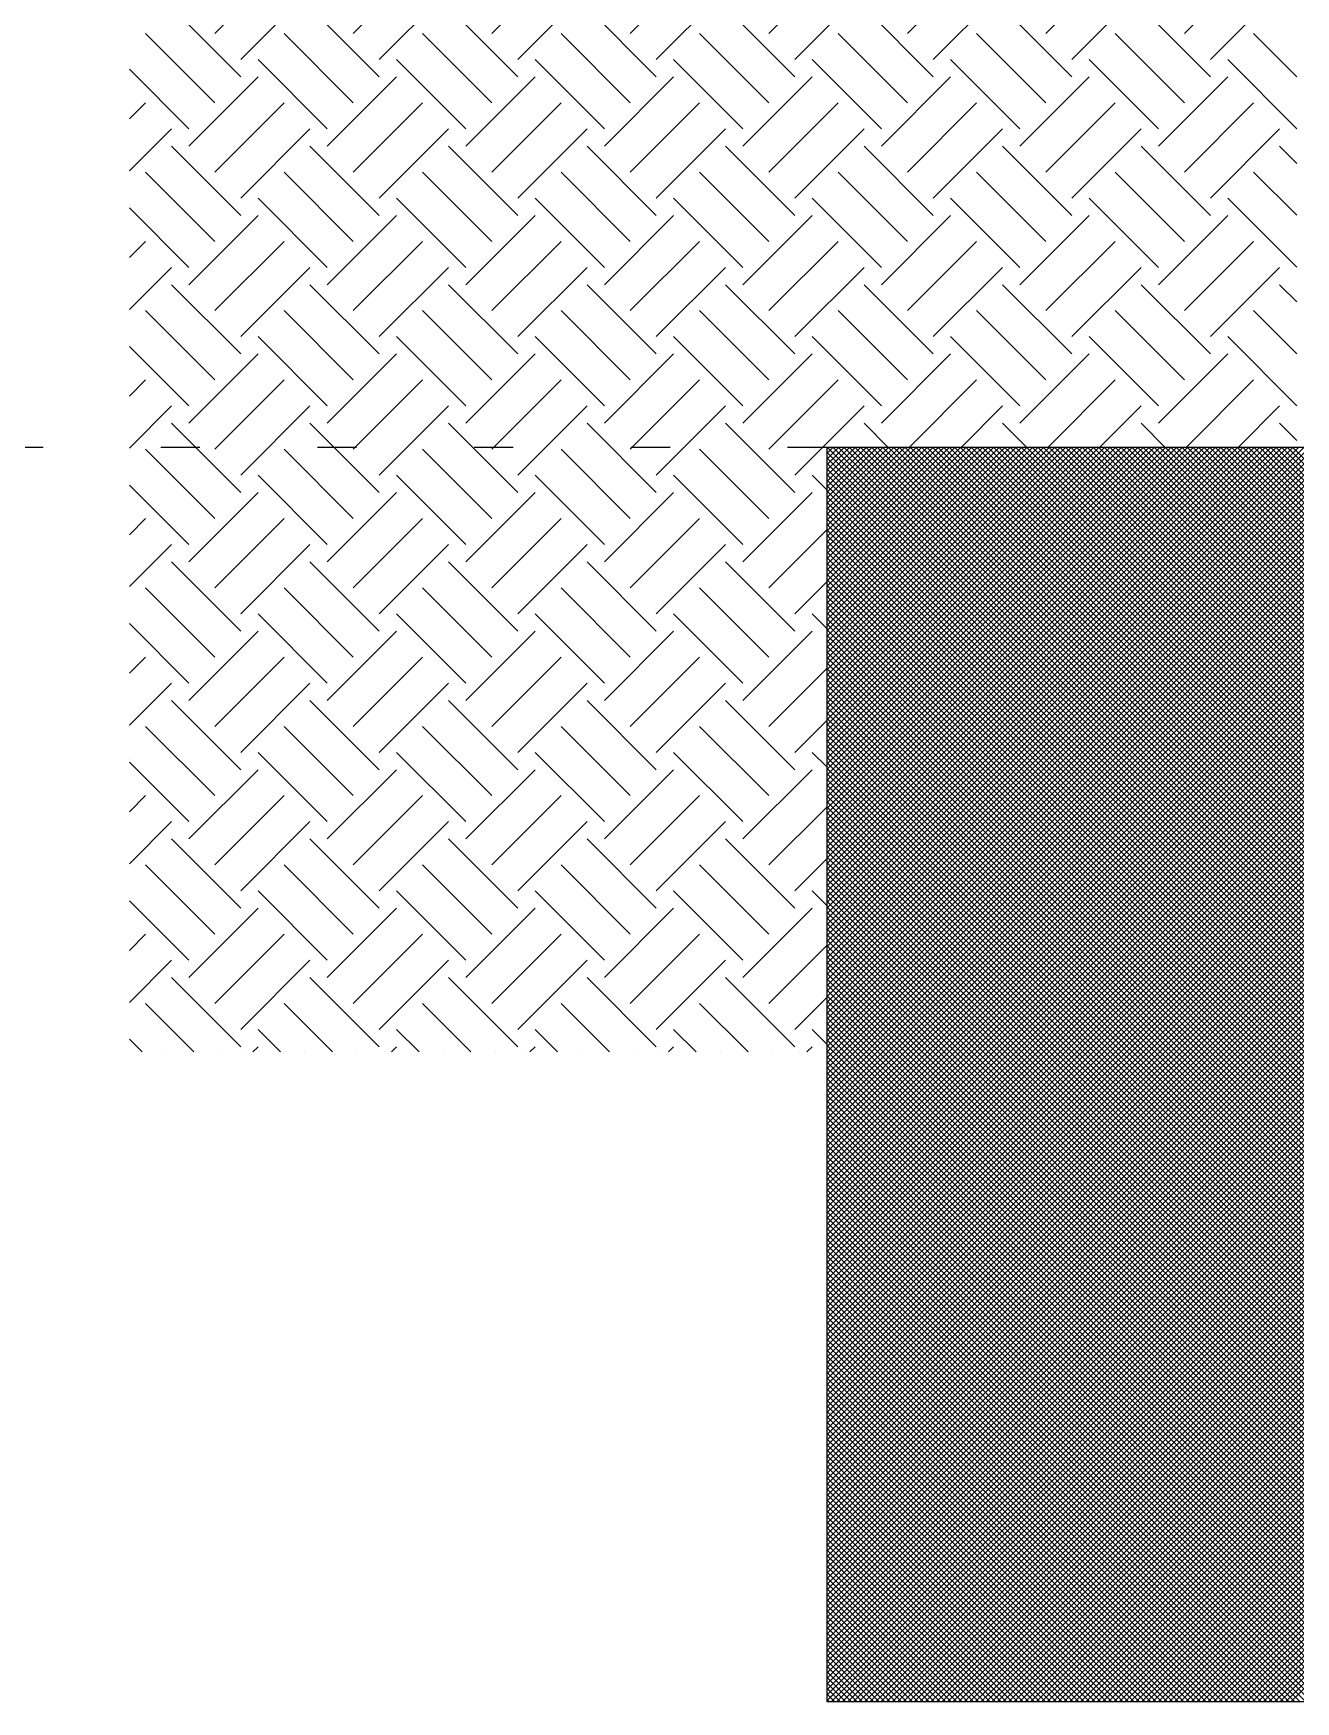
# Model space of a CAD drawing. Extents: x 0 to 119, y 0 to 84.
# Drawn here: x 52.215 to 55.437, y 23.719 to 27.976 of the extents above; entities that cross this region are included whole.
import ezdxf

# ---------------------------------------------------------------- set-up
doc = ezdxf.new("R2010")
doc.units = 0
doc.header["$MEASUREMENT"] = 0
doc.linetypes.add('ESTILO_TQS_0002', pattern=[0.4, 0.1, -0.3])
for name, color, linetype in [('1', 3, 'CONTINUOUS'), ('29', 9, 'CONTINUOUS'), ('3', 7, 'CONTINUOUS'), ('32', 250, 'CONTINUOUS'), ('6', 178, 'CONTINUOUS')]:
    doc.layers.add(name, color=color, linetype=linetype)

msp = doc.modelspace()

# ---------------------------------------------------------------- linework, layer by layer
at = {"layer": '1', "color": 3, "linetype": 'Continuous'}
for p, q in [((52.67831, 27.975428), (52.855087, 28.152205)), ((53.031864, 27.975428), (53.20864, 28.152205)), ((53.385417, 27.975428), (53.562194, 28.152205)), ((53.73897, 27.975428), (53.915747, 28.152205)), ((54.092524, 27.975428), (54.2693, 28.152205)), ((54.446077, 27.975428), (54.622854, 28.152205)), ((54.79963, 27.975428), (54.976407, 28.152205)), ((55.153184, 27.975428), (55.329961, 28.152205)), ((52.744601, 27.909137), (52.921378, 28.085913)), ((53.098155, 27.909137), (53.274931, 28.085913)), ((53.451708, 27.909137), (53.628485, 28.085913)), ((53.805262, 27.909137), (53.982038, 28.085913)), ((54.158815, 27.909137), (54.335592, 28.085913)), ((54.512368, 27.909137), (54.689145, 28.085913)), ((54.865922, 27.909137), (55.042698, 28.085913)), ((55.219475, 27.909137), (55.396252, 28.085913)), ((52.744601, 27.864942), (52.567825, 28.041719)), ((53.098155, 27.864942), (52.921378, 28.041719)), ((53.451708, 27.864942), (53.274931, 28.041719)), ((53.805262, 27.864942), (53.628485, 28.041719)), ((54.158815, 27.864942), (53.982038, 28.041719)), ((54.512368, 27.864942), (54.335592, 28.041719)), ((54.865922, 27.864942), (54.689145, 28.041719)), ((55.219475, 27.864942), (55.042698, 28.041719)), ((52.67831, 27.798651), (52.501533, 27.975428)), ((53.031864, 27.798651), (52.855087, 27.975428)), ((53.385417, 27.798651), (53.20864, 27.975428)), ((53.73897, 27.798651), (53.562194, 27.975428)), ((54.092524, 27.798651), (53.915747, 27.975428)), ((54.446077, 27.798651), (54.2693, 27.975428)), ((54.79963, 27.798651), (54.622854, 27.975428)), ((55.153184, 27.798651), (54.976407, 27.975428)), ((55.440299, 27.86509), (55.329961, 27.975428)), ((52.460299, 27.889999), (52.460299, 27.889999)), ((52.612019, 27.73236), (52.460299, 27.88408)), ((52.965572, 27.73236), (52.788796, 27.909137)), ((53.319126, 27.73236), (53.142349, 27.909137)), ((53.672679, 27.73236), (53.495902, 27.909137)), ((54.026232, 27.73236), (53.849456, 27.909137)), ((54.379786, 27.73236), (54.203009, 27.909137)), ((54.733339, 27.73236), (54.556563, 27.909137)), ((55.086893, 27.73236), (54.910116, 27.909137)), ((55.440299, 27.732507), (55.263669, 27.909137)), ((52.612019, 27.688166), (52.788796, 27.864942)), ((52.965572, 27.688166), (53.142349, 27.864942)), ((53.319126, 27.688166), (53.495902, 27.864942)), ((53.672679, 27.688166), (53.849456, 27.864942)), ((54.026232, 27.688166), (54.203009, 27.864942)), ((54.379786, 27.688166), (54.556563, 27.864942)), ((54.733339, 27.688166), (54.910116, 27.864942)), ((55.086893, 27.688166), (55.263669, 27.864942)), ((52.460299, 27.757416), (52.501533, 27.798651)), ((52.67831, 27.621874), (52.855087, 27.798651)), ((53.031864, 27.621874), (53.20864, 27.798651)), ((53.385417, 27.621874), (53.562194, 27.798651)), ((53.73897, 27.621874), (53.915747, 27.798651)), ((54.092524, 27.621874), (54.2693, 27.798651)), ((54.446077, 27.621874), (54.622854, 27.798651)), ((54.79963, 27.621874), (54.976407, 27.798651)), ((55.153184, 27.621874), (55.329961, 27.798651)), ((52.460299, 27.624834), (52.567825, 27.73236)), ((52.744601, 27.555583), (52.921378, 27.73236)), ((53.098155, 27.555583), (53.274931, 27.73236)), ((53.451708, 27.555583), (53.628485, 27.73236)), ((53.805262, 27.555583), (53.982038, 27.73236)), ((54.158815, 27.555583), (54.335592, 27.73236)), ((54.512368, 27.555583), (54.689145, 27.73236)), ((54.865922, 27.555583), (55.042698, 27.73236)), ((55.219475, 27.555583), (55.396252, 27.73236)), ((52.744601, 27.511389), (52.567825, 27.688166)), ((53.098155, 27.511389), (52.921378, 27.688166)), ((53.451708, 27.511389), (53.274931, 27.688166)), ((53.805262, 27.511389), (53.628485, 27.688166)), ((54.158815, 27.511389), (53.982038, 27.688166)), ((54.512368, 27.511389), (54.335592, 27.688166)), ((54.865922, 27.511389), (54.689145, 27.688166)), ((55.219475, 27.511389), (55.042698, 27.688166)), ((55.440299, 27.644119), (55.396252, 27.688166)), ((52.67831, 27.445098), (52.501533, 27.621874)), ((53.031864, 27.445098), (52.855087, 27.621874)), ((53.385417, 27.445098), (53.20864, 27.621874)), ((53.73897, 27.445098), (53.562194, 27.621874)), ((54.092524, 27.445098), (53.915747, 27.621874)), ((54.446077, 27.445098), (54.2693, 27.621874)), ((54.79963, 27.445098), (54.622854, 27.621874)), ((55.153184, 27.445098), (54.976407, 27.621874)), ((55.440299, 27.511536), (55.329961, 27.621874)), ((52.965572, 27.378806), (52.788796, 27.555583)), ((53.319126, 27.378806), (53.142349, 27.555583)), ((53.672679, 27.378806), (53.495902, 27.555583)), ((54.026232, 27.378806), (53.849456, 27.555583)), ((54.379786, 27.378806), (54.203009, 27.555583)), ((54.733339, 27.378806), (54.556563, 27.555583)), ((55.086893, 27.378806), (54.910116, 27.555583)), ((55.440299, 27.378954), (55.263669, 27.555583)), ((52.460299, 27.536446), (52.460299, 27.536446)), ((52.612019, 27.378806), (52.460299, 27.530527)), ((52.612019, 27.334612), (52.788796, 27.511389)), ((52.965572, 27.334612), (53.142349, 27.511389)), ((53.319126, 27.334612), (53.495902, 27.511389)), ((53.672679, 27.334612), (53.849456, 27.511389)), ((54.026232, 27.334612), (54.203009, 27.511389)), ((54.379786, 27.334612), (54.556563, 27.511389)), ((54.733339, 27.334612), (54.910116, 27.511389)), ((55.086893, 27.334612), (55.263669, 27.511389)), ((52.460299, 27.403863), (52.501533, 27.445098)), ((52.67831, 27.268321), (52.855087, 27.445098)), ((53.031864, 27.268321), (53.20864, 27.445098)), ((53.385417, 27.268321), (53.562194, 27.445098)), ((53.73897, 27.268321), (53.915747, 27.445098)), ((54.092524, 27.268321), (54.2693, 27.445098)), ((54.446077, 27.268321), (54.622854, 27.445098)), ((54.79963, 27.268321), (54.976407, 27.445098)), ((55.153184, 27.268321), (55.329961, 27.445098)), ((52.460299, 27.271281), (52.567825, 27.378806)), ((52.744601, 27.20203), (52.921378, 27.378806)), ((53.098155, 27.20203), (53.274931, 27.378806)), ((53.451708, 27.20203), (53.628485, 27.378806)), ((53.805262, 27.20203), (53.982038, 27.378806)), ((54.158815, 27.20203), (54.335592, 27.378806)), ((54.512368, 27.20203), (54.689145, 27.378806)), ((54.865922, 27.20203), (55.042698, 27.378806)), ((55.219475, 27.20203), (55.396252, 27.378806)), ((52.744601, 27.157836), (52.567825, 27.334612)), ((53.098155, 27.157836), (52.921378, 27.334612)), ((53.451708, 27.157836), (53.274931, 27.334612)), ((53.805262, 27.157836), (53.628485, 27.334612)), ((54.158815, 27.157836), (53.982038, 27.334612)), ((54.512368, 27.157836), (54.335592, 27.334612)), ((54.865922, 27.157836), (54.689145, 27.334612)), ((55.219475, 27.157836), (55.042698, 27.334612)), ((55.440299, 27.290565), (55.396252, 27.334612)), ((52.67831, 27.091544), (52.501533, 27.268321)), ((53.031864, 27.091544), (52.855087, 27.268321)), ((53.385417, 27.091544), (53.20864, 27.268321)), ((53.73897, 27.091544), (53.562194, 27.268321)), ((54.092524, 27.091544), (53.915747, 27.268321)), ((54.446077, 27.091544), (54.2693, 27.268321)), ((54.79963, 27.091544), (54.622854, 27.268321)), ((55.153184, 27.091544), (54.976407, 27.268321)), ((55.440299, 27.157983), (55.329961, 27.268321)), ((52.965572, 27.025253), (52.788796, 27.20203)), ((53.319126, 27.025253), (53.142349, 27.20203)), ((53.672679, 27.025253), (53.495902, 27.20203)), ((54.026232, 27.025253), (53.849456, 27.20203)), ((54.379786, 27.025253), (54.203009, 27.20203)), ((54.733339, 27.025253), (54.556563, 27.20203)), ((55.086893, 27.025253), (54.910116, 27.20203)), ((55.440299, 27.0254), (55.263669, 27.20203)), ((52.460299, 27.182892), (52.460299, 27.182892)), ((52.612019, 27.025253), (52.460299, 27.176973)), ((52.612019, 26.981059), (52.788796, 27.157836)), ((52.965572, 26.981059), (53.142349, 27.157836)), ((53.319126, 26.981059), (53.495902, 27.157836)), ((53.672679, 26.981059), (53.849456, 27.157836)), ((54.026232, 26.981059), (54.203009, 27.157836)), ((54.379786, 26.981059), (54.556563, 27.157836)), ((54.733339, 26.981059), (54.910116, 27.157836)), ((55.086893, 26.981059), (55.263669, 27.157836)), ((52.460299, 27.05031), (52.501533, 27.091544)), ((52.67831, 26.914768), (52.855087, 27.091544)), ((53.031864, 26.914768), (53.20864, 27.091544)), ((53.385417, 26.914768), (53.562194, 27.091544)), ((53.73897, 26.914768), (53.915747, 27.091544)), ((54.092524, 26.914768), (54.2693, 27.091544)), ((54.450746, 26.919437), (54.622854, 27.091544)), ((54.804299, 26.919437), (54.976407, 27.091544)), ((55.157853, 26.919437), (55.329961, 27.091544)), ((52.460299, 26.917727), (52.567825, 27.025253)), ((52.744601, 26.848476), (52.921378, 27.025253)), ((53.098155, 26.848476), (53.274931, 27.025253)), ((53.451708, 26.848476), (53.628485, 27.025253)), ((53.805262, 26.848476), (53.982038, 27.025253)), ((54.158815, 26.848476), (54.335592, 27.025253)), ((54.583328, 26.919437), (54.689145, 27.025253)), ((54.936882, 26.919437), (55.042698, 27.025253)), ((55.290435, 26.919437), (55.396252, 27.025253)), ((52.744601, 26.804282), (52.567825, 26.981059)), ((53.098155, 26.804282), (52.921378, 26.981059)), ((53.451708, 26.804282), (53.274931, 26.981059)), ((53.805262, 26.804282), (53.628485, 26.981059)), ((54.158815, 26.804282), (53.982038, 26.981059)), ((54.397214, 26.919437), (54.335592, 26.981059)), ((54.750767, 26.919437), (54.689145, 26.981059)), ((55.104321, 26.919437), (55.042698, 26.981059)), ((55.440299, 26.937012), (55.396252, 26.981059)), ((52.67831, 26.737991), (52.501533, 26.914768)), ((53.031864, 26.737991), (52.855087, 26.914768)), ((53.385417, 26.737991), (53.20864, 26.914768)), ((53.73897, 26.737991), (53.562194, 26.914768)), ((54.092524, 26.737991), (53.915747, 26.914768)), ((54.264632, 26.919437), (54.264632, 26.919437)), ((54.318163, 26.919437), (54.318163, 26.919437)), ((54.485602, 26.919437), (54.485602, 26.919437)), ((54.618185, 26.919437), (54.618185, 26.919437)), ((54.671717, 26.919437), (54.671717, 26.919437)), ((54.839156, 26.919437), (54.839156, 26.919437)), ((54.971738, 26.919437), (54.971738, 26.919437)), ((55.02527, 26.919437), (55.02527, 26.919437)), ((55.192709, 26.919437), (55.192709, 26.919437)), ((55.325292, 26.919437), (55.325292, 26.919437)), ((55.378824, 26.919437), (55.378824, 26.919437)), ((52.460299, 26.829339), (52.460299, 26.829339)), ((52.612019, 26.6717), (52.460299, 26.82342)), ((52.965572, 26.6717), (52.788796, 26.848476)), ((53.319126, 26.6717), (53.142349, 26.848476)), ((53.672679, 26.6717), (53.495902, 26.848476)), ((54.026232, 26.6717), (53.849456, 26.848476)), ((54.240299, 26.811187), (54.203009, 26.848476)), ((52.612019, 26.627506), (52.788796, 26.804282)), ((52.965572, 26.627506), (53.142349, 26.804282)), ((53.319126, 26.627506), (53.495902, 26.804282)), ((53.672679, 26.627506), (53.849456, 26.804282)), ((54.026232, 26.627506), (54.203009, 26.804282)), ((52.460299, 26.696756), (52.501533, 26.737991)), ((52.67831, 26.561214), (52.855087, 26.737991)), ((53.031864, 26.561214), (53.20864, 26.737991)), ((53.385417, 26.561214), (53.562194, 26.737991)), ((53.73897, 26.561214), (53.915747, 26.737991)), ((54.092524, 26.561214), (54.240299, 26.708989)), ((54.240299, 26.722798), (54.240299, 26.722798)), ((52.460299, 26.564174), (52.567825, 26.6717)), ((52.744601, 26.494923), (52.921378, 26.6717)), ((53.098155, 26.494923), (53.274931, 26.6717)), ((53.451708, 26.494923), (53.628485, 26.6717)), ((53.805262, 26.494923), (53.982038, 26.6717)), ((52.744601, 26.450729), (52.567825, 26.627506)), ((53.098155, 26.450729), (52.921378, 26.627506)), ((53.451708, 26.450729), (53.274931, 26.627506)), ((53.805262, 26.450729), (53.628485, 26.627506)), ((54.158815, 26.450729), (53.982038, 26.627506)), ((52.67831, 26.384438), (52.501533, 26.561214)), ((53.031864, 26.384438), (52.855087, 26.561214)), ((53.385417, 26.384438), (53.20864, 26.561214)), ((53.73897, 26.384438), (53.562194, 26.561214)), ((54.092524, 26.384438), (53.915747, 26.561214)), ((54.158815, 26.494923), (54.240299, 26.576407)), ((54.240299, 26.590216), (54.240299, 26.590216)), ((52.460299, 26.475785), (52.460299, 26.475785)), ((52.965572, 26.318146), (52.788796, 26.494923)), ((53.319126, 26.318146), (53.142349, 26.494923)), ((53.672679, 26.318146), (53.495902, 26.494923)), ((54.026232, 26.318146), (53.849456, 26.494923)), ((54.240299, 26.457633), (54.203009, 26.494923)), ((52.612019, 26.318146), (52.460299, 26.469866)), ((52.612019, 26.273952), (52.788796, 26.450729)), ((52.965572, 26.273952), (53.142349, 26.450729)), ((53.319126, 26.273952), (53.495902, 26.450729)), ((53.672679, 26.273952), (53.849456, 26.450729)), ((54.026232, 26.273952), (54.203009, 26.450729)), ((52.460299, 26.343203), (52.501533, 26.384438)), ((52.67831, 26.207661), (52.855087, 26.384438)), ((53.031864, 26.207661), (53.20864, 26.384438)), ((53.385417, 26.207661), (53.562194, 26.384438)), ((53.73897, 26.207661), (53.915747, 26.384438)), ((54.092524, 26.207661), (54.240299, 26.355436)), ((54.240299, 26.369245), (54.240299, 26.369245)), ((52.460299, 26.21062), (52.567825, 26.318146)), ((52.744601, 26.14137), (52.921378, 26.318146)), ((53.098155, 26.14137), (53.274931, 26.318146)), ((53.451708, 26.14137), (53.628485, 26.318146)), ((53.805262, 26.14137), (53.982038, 26.318146)), ((52.744601, 26.097175), (52.567825, 26.273952)), ((53.098155, 26.097175), (52.921378, 26.273952)), ((53.451708, 26.097175), (53.274931, 26.273952)), ((53.805262, 26.097175), (53.628485, 26.273952)), ((54.158815, 26.097175), (53.982038, 26.273952)), ((54.158815, 26.14137), (54.240299, 26.222853)), ((54.240299, 26.236663), (54.240299, 26.236663)), ((52.67831, 26.030884), (52.501533, 26.207661)), ((53.031864, 26.030884), (52.855087, 26.207661)), ((53.385417, 26.030884), (53.20864, 26.207661)), ((53.73897, 26.030884), (53.562194, 26.207661)), ((54.092524, 26.030884), (53.915747, 26.207661)), ((52.965572, 25.964593), (52.788796, 26.14137)), ((53.319126, 25.964593), (53.142349, 26.14137)), ((53.672679, 25.964593), (53.495902, 26.14137)), ((54.026232, 25.964593), (53.849456, 26.14137)), ((54.240299, 26.10408), (54.203009, 26.14137)), ((52.460299, 26.122232), (52.460299, 26.122232)), ((52.612019, 25.964593), (52.460299, 26.116313)), ((52.612019, 25.920399), (52.788796, 26.097175)), ((52.965572, 25.920399), (53.142349, 26.097175)), ((53.319126, 25.920399), (53.495902, 26.097175)), ((53.672679, 25.920399), (53.849456, 26.097175)), ((54.026232, 25.920399), (54.203009, 26.097175)), ((52.460299, 25.989649), (52.501533, 26.030884)), ((52.67831, 25.854107), (52.855087, 26.030884)), ((53.031864, 25.854107), (53.20864, 26.030884)), ((53.385417, 25.854107), (53.562194, 26.030884)), ((53.73897, 25.854107), (53.915747, 26.030884)), ((54.240299, 26.015692), (54.240299, 26.015692)), ((52.460299, 25.857067), (52.567825, 25.964593)), ((52.744601, 25.787816), (52.921378, 25.964593)), ((53.098155, 25.787816), (53.274931, 25.964593)), ((53.451708, 25.787816), (53.628485, 25.964593)), ((53.805262, 25.787816), (53.982038, 25.964593)), ((54.092524, 25.854107), (54.240299, 26.001883)), ((52.744601, 25.743622), (52.567825, 25.920399)), ((53.098155, 25.743622), (52.921378, 25.920399)), ((53.451708, 25.743622), (53.274931, 25.920399)), ((53.805262, 25.743622), (53.628485, 25.920399)), ((54.158815, 25.743622), (53.982038, 25.920399)), ((54.240299, 25.883109), (54.240299, 25.883109)), ((52.67831, 25.677331), (52.501533, 25.854107)), ((53.031864, 25.677331), (52.855087, 25.854107)), ((53.385417, 25.677331), (53.20864, 25.854107)), ((53.73897, 25.677331), (53.562194, 25.854107)), ((54.092524, 25.677331), (53.915747, 25.854107)), ((54.158815, 25.787816), (54.240299, 25.8693)), ((52.460299, 25.768679), (52.460299, 25.768679)), ((52.612019, 25.61104), (52.460299, 25.76276)), ((52.965572, 25.61104), (52.788796, 25.787816)), ((53.319126, 25.61104), (53.142349, 25.787816)), ((53.672679, 25.61104), (53.495902, 25.787816)), ((54.026232, 25.61104), (53.849456, 25.787816)), ((54.240299, 25.750527), (54.203009, 25.787816)), ((52.612019, 25.566845), (52.788796, 25.743622)), ((52.965572, 25.566845), (53.142349, 25.743622)), ((53.319126, 25.566845), (53.495902, 25.743622)), ((53.672679, 25.566845), (53.849456, 25.743622)), ((54.026232, 25.566845), (54.203009, 25.743622)), ((52.460299, 25.636096), (52.501533, 25.677331)), ((52.67831, 25.500554), (52.855087, 25.677331)), ((53.031864, 25.500554), (53.20864, 25.677331)), ((53.385417, 25.500554), (53.562194, 25.677331)), ((53.73897, 25.500554), (53.915747, 25.677331)), ((54.092524, 25.500554), (54.240299, 25.648329)), ((54.240299, 25.662138), (54.240299, 25.662138)), ((52.460299, 25.503514), (52.567825, 25.61104)), ((52.744601, 25.434263), (52.921378, 25.61104)), ((53.098155, 25.434263), (53.274931, 25.61104)), ((53.451708, 25.434263), (53.628485, 25.61104)), ((53.805262, 25.434263), (53.982038, 25.61104)), ((52.744601, 25.390069), (52.567825, 25.566845)), ((53.098155, 25.390069), (52.921378, 25.566845)), ((53.451708, 25.390069), (53.274931, 25.566845)), ((53.805262, 25.390069), (53.628485, 25.566845)), ((54.158815, 25.390069), (53.982038, 25.566845)), ((52.625205, 25.376882), (52.501533, 25.500554)), ((52.978759, 25.376882), (52.855087, 25.500554)), ((53.332312, 25.376882), (53.20864, 25.500554)), ((53.685865, 25.376882), (53.562194, 25.500554)), ((54.039419, 25.376882), (53.915747, 25.500554)), ((54.158815, 25.434263), (54.240299, 25.515747)), ((54.240299, 25.529556), (54.240299, 25.529556)), ((52.460299, 25.415125), (52.460299, 25.415125)), ((52.846176, 25.376882), (52.788796, 25.434263)), ((53.199729, 25.376882), (53.142349, 25.434263)), ((53.553283, 25.376882), (53.495902, 25.434263)), ((53.906836, 25.376882), (53.849456, 25.434263)), ((54.240299, 25.396973), (54.203009, 25.434263)), ((52.492623, 25.376882), (52.460299, 25.409206)), ((52.554638, 25.376882), (52.554638, 25.376882)), ((52.687221, 25.376882), (52.687221, 25.376882)), ((52.757788, 25.376882), (52.757788, 25.376882)), ((52.775609, 25.376882), (52.788796, 25.390069)), ((52.908192, 25.376882), (52.908192, 25.376882)), ((53.040774, 25.376882), (53.040774, 25.376882)), ((53.111341, 25.376882), (53.111341, 25.376882)), ((53.129163, 25.376882), (53.142349, 25.390069)), ((53.261745, 25.376882), (53.261745, 25.376882)), ((53.394328, 25.376882), (53.394328, 25.376882)), ((53.464894, 25.376882), (53.464894, 25.376882)), ((53.482716, 25.376882), (53.495902, 25.390069)), ((53.615299, 25.376882), (53.615299, 25.376882)), ((53.747881, 25.376882), (53.747881, 25.376882)), ((53.818448, 25.376882), (53.818448, 25.376882)), ((53.836269, 25.376882), (53.849456, 25.390069)), ((53.968852, 25.376882), (53.968852, 25.376882)), ((54.101435, 25.376882), (54.101435, 25.376882)), ((54.172001, 25.376882), (54.172001, 25.376882)), ((54.189823, 25.376882), (54.203009, 25.390069))]:
    msp.add_line(p, q, dxfattribs=at)
at = {"layer": '29', "color": 9, "linetype": 'Continuous'}
for p, q in [((54.240299, 23.72157), (57.438165, 26.919437)), ((54.240299, 23.735712), (57.424023, 26.919437)), ((54.240299, 23.749854), (57.409881, 26.919437)), ((54.240299, 23.763996), (57.395739, 26.919437)), ((54.240299, 23.778139), (57.381597, 26.919437)), ((54.240299, 23.792281), (57.367455, 26.919437)), ((54.240299, 23.806423), (57.353312, 26.919437)), ((54.240299, 23.820565), (57.33917, 26.919437)), ((54.240299, 23.834707), (57.325028, 26.919437)), ((54.240299, 23.848849), (57.310886, 26.919437)), ((54.240299, 23.862991), (57.296744, 26.919437)), ((54.240299, 23.877134), (57.282602, 26.919437)), ((54.240299, 23.891276), (57.26846, 26.919437)), ((54.240299, 23.905418), (57.254317, 26.919437)), ((54.240299, 23.91956), (57.240175, 26.919437)), ((54.240299, 23.933702), (57.226033, 26.919437)), ((54.240299, 23.947844), (57.211891, 26.919437)), ((54.240299, 23.961986), (57.197749, 26.919437)), ((54.240299, 23.976129), (57.183607, 26.919437)), ((54.240299, 23.990271), (57.169465, 26.919437)), ((54.240299, 24.004413), (57.155322, 26.919437)), ((54.240299, 24.018555), (57.14118, 26.919437)), ((54.240299, 24.032697), (57.127038, 26.919437)), ((54.240299, 24.046839), (57.112896, 26.919437)), ((54.240299, 24.060981), (57.098754, 26.919437)), ((54.240299, 24.075123), (57.084612, 26.919437)), ((54.240299, 24.089266), (57.07047, 26.919437)), ((54.240299, 24.103408), (57.056328, 26.919437)), ((54.240299, 24.11755), (57.042185, 26.919437)), ((54.240299, 24.131692), (57.028043, 26.919437)), ((54.240299, 24.145834), (57.013901, 26.919437)), ((54.240299, 24.159976), (56.999759, 26.919437)), ((54.240299, 24.174118), (56.985617, 26.919437)), ((54.240299, 24.188261), (56.971475, 26.919437)), ((54.240299, 24.202403), (56.957333, 26.919437)), ((54.240299, 24.216545), (56.94319, 26.919437)), ((54.240299, 24.230687), (56.929048, 26.919437)), ((54.240299, 24.244829), (56.914906, 26.919437)), ((54.240299, 24.258971), (56.900764, 26.919437)), ((54.240299, 24.273113), (56.886622, 26.919437)), ((54.240299, 24.287256), (56.87248, 26.919437)), ((54.240299, 24.301398), (56.858338, 26.919437)), ((54.240299, 24.31554), (56.844195, 26.919437)), ((54.240299, 24.329682), (56.830053, 26.919437)), ((54.240299, 24.343824), (56.815911, 26.919437)), ((54.240299, 24.357966), (56.801769, 26.919437)), ((54.240299, 24.372108), (56.787627, 26.919437)), ((54.240299, 24.38625), (56.773485, 26.919437)), ((54.240299, 24.400393), (56.759343, 26.919437)), ((54.240299, 24.414535), (56.745201, 26.919437)), ((54.240299, 24.428677), (56.731058, 26.919437)), ((54.240299, 24.442819), (56.716916, 26.919437)), ((54.240299, 24.456961), (56.702774, 26.919437)), ((54.240299, 24.471103), (56.688632, 26.919437)), ((54.240299, 24.485245), (56.67449, 26.919437)), ((54.240299, 24.499388), (56.660348, 26.919437)), ((54.240299, 24.51353), (56.646206, 26.919437)), ((54.240299, 24.527672), (56.632063, 26.919437)), ((54.240299, 24.541814), (56.617921, 26.919437)), ((54.240299, 24.555956), (56.603779, 26.919437)), ((54.240299, 24.570098), (56.589637, 26.919437)), ((54.240299, 24.58424), (56.575495, 26.919437)), ((54.240299, 24.598382), (56.561353, 26.919437)), ((54.240299, 24.612525), (56.547211, 26.919437)), ((54.240299, 24.626667), (56.533069, 26.919437)), ((54.240299, 24.640809), (56.518926, 26.919437)), ((54.240299, 24.654951), (56.504784, 26.919437)), ((54.240299, 24.669093), (56.490642, 26.919437)), ((54.240299, 24.683235), (56.4765, 26.919437)), ((54.240299, 24.697377), (56.462358, 26.919437)), ((54.240299, 24.71152), (56.448216, 26.919437)), ((54.240299, 24.725662), (56.434074, 26.919437)), ((54.240299, 24.739804), (56.419931, 26.919437)), ((54.240299, 24.753946), (56.405789, 26.919437)), ((54.240299, 24.768088), (56.391647, 26.919437)), ((54.240299, 24.78223), (56.377505, 26.919437)), ((54.240299, 24.796372), (56.363363, 26.919437)), ((54.240299, 24.810515), (56.349221, 26.919437)), ((54.240299, 24.824657), (56.335079, 26.919437)), ((54.240299, 24.838799), (56.320936, 26.919437)), ((54.240299, 24.852941), (56.306794, 26.919437)), ((54.240299, 24.867083), (56.292652, 26.919437)), ((54.240299, 24.881225), (56.27851, 26.919437)), ((54.240299, 24.895367), (56.264368, 26.919437)), ((54.240299, 24.909509), (56.250226, 26.919437)), ((54.240299, 24.923652), (56.236084, 26.919437)), ((54.240299, 24.937794), (56.221942, 26.919437)), ((54.240299, 24.951936), (56.207799, 26.919437)), ((54.240299, 24.966078), (56.193657, 26.919437)), ((54.240299, 24.98022), (56.179515, 26.919437)), ((54.240299, 24.994362), (56.165373, 26.919437)), ((54.240299, 25.008504), (56.151231, 26.919437)), ((54.240299, 25.022647), (56.137089, 26.919437)), ((54.240299, 25.036789), (56.122947, 26.919437)), ((54.240299, 25.050931), (56.108804, 26.919437)), ((54.240299, 25.065073), (56.094662, 26.919437)), ((54.240299, 25.079215), (56.08052, 26.919437)), ((54.240299, 25.093357), (56.066378, 26.919437)), ((54.240299, 25.107499), (56.052236, 26.919437)), ((54.240299, 25.121642), (56.038094, 26.919437)), ((54.240299, 25.135784), (56.023952, 26.919437)), ((54.240299, 25.149926), (56.009809, 26.919437)), ((54.240299, 25.164068), (55.995667, 26.919437)), ((54.240299, 25.17821), (55.981525, 26.919437)), ((54.240299, 25.192352), (55.967383, 26.919437)), ((54.240299, 25.206494), (55.953241, 26.919437)), ((54.240299, 25.220636), (55.939099, 26.919437)), ((54.240299, 25.234779), (55.924957, 26.919437)), ((54.240299, 25.248921), (55.910815, 26.919437)), ((54.240299, 25.263063), (55.896672, 26.919437)), ((54.240299, 25.277205), (55.88253, 26.919437)), ((54.240299, 25.291347), (55.868388, 26.919437)), ((54.240299, 25.305489), (55.854246, 26.919437)), ((54.240299, 25.319631), (55.840104, 26.919437)), ((54.240299, 25.333774), (55.825962, 26.919437)), ((54.240299, 25.347916), (55.81182, 26.919437)), ((54.240299, 25.362058), (55.797677, 26.919437)), ((54.240299, 25.3762), (55.783535, 26.919437)), ((54.240299, 25.390342), (55.769393, 26.919437)), ((54.240299, 25.404484), (55.755251, 26.919437)), ((54.240299, 25.418626), (55.741109, 26.919437)), ((54.240299, 25.432768), (55.726967, 26.919437)), ((54.240299, 25.446911), (55.712825, 26.919437)), ((54.240299, 25.461053), (55.698683, 26.919437)), ((54.240299, 25.475195), (55.68454, 26.919437)), ((54.240299, 25.489337), (55.670398, 26.919437)), ((54.240299, 25.503479), (55.656256, 26.919437)), ((54.240299, 25.517621), (55.642114, 26.919437)), ((54.240299, 25.531763), (55.627972, 26.919437)), ((54.240299, 25.545906), (55.61383, 26.919437)), ((54.240299, 25.560048), (55.599688, 26.919437)), ((54.240299, 25.57419), (55.585545, 26.919437)), ((54.240299, 25.588332), (55.571403, 26.919437)), ((54.240299, 25.602474), (55.557261, 26.919437)), ((54.240299, 25.616616), (55.543119, 26.919437)), ((54.240299, 25.630758), (55.528977, 26.919437)), ((54.240299, 25.644901), (55.514835, 26.919437)), ((54.240299, 25.659043), (55.500693, 26.919437)), ((54.240299, 25.673185), (55.48655, 26.919437)), ((54.240299, 25.687327), (55.472408, 26.919437)), ((54.240299, 25.701469), (55.458266, 26.919437)), ((54.240299, 25.715611), (55.444124, 26.919437)), ((54.240299, 25.729753), (55.429982, 26.919437)), ((54.240299, 25.743895), (55.41584, 26.919437)), ((54.240299, 25.758038), (55.401698, 26.919437)), ((54.240299, 25.77218), (55.387556, 26.919437)), ((54.240299, 25.786322), (55.373413, 26.919437)), ((54.240299, 25.800464), (55.359271, 26.919437)), ((54.240299, 25.814606), (55.345129, 26.919437)), ((54.240299, 25.828748), (55.330987, 26.919437)), ((54.240299, 25.84289), (55.316845, 26.919437)), ((54.240299, 25.857033), (55.302703, 26.919437)), ((54.240299, 25.871175), (55.288561, 26.919437)), ((54.240299, 25.885317), (55.274418, 26.919437)), ((54.240299, 25.899459), (55.260276, 26.919437)), ((54.240299, 25.913601), (55.246134, 26.919437)), ((54.240299, 25.927743), (55.231992, 26.919437)), ((54.240299, 25.941885), (55.21785, 26.919437)), ((54.240299, 25.956028), (55.203708, 26.919437)), ((54.240299, 25.97017), (55.189566, 26.919437)), ((54.240299, 25.984312), (55.175423, 26.919437)), ((54.240299, 25.998454), (55.161281, 26.919437)), ((54.240299, 26.012596), (55.147139, 26.919437)), ((54.240299, 26.026738), (55.132997, 26.919437)), ((54.240299, 26.04088), (55.118855, 26.919437)), ((54.240299, 26.055022), (55.104713, 26.919437)), ((54.240299, 26.069165), (55.090571, 26.919437)), ((54.240299, 26.083307), (55.076429, 26.919437)), ((54.240299, 26.097449), (55.062286, 26.919437)), ((54.240299, 26.111591), (55.048144, 26.919437)), ((54.240299, 26.125733), (55.034002, 26.919437)), ((54.240299, 26.139875), (55.01986, 26.919437)), ((54.240299, 26.154017), (55.005718, 26.919437)), ((54.240299, 26.16816), (54.991576, 26.919437)), ((54.240299, 26.182302), (54.977434, 26.919437)), ((54.240299, 26.196444), (54.963291, 26.919437)), ((54.240299, 26.210586), (54.949149, 26.919437)), ((54.240299, 26.224728), (54.935007, 26.919437)), ((54.240299, 26.23887), (54.920865, 26.919437)), ((54.240299, 26.253012), (54.906723, 26.919437)), ((54.240299, 26.267154), (54.892581, 26.919437)), ((54.240299, 26.281297), (54.878439, 26.919437)), ((54.240299, 26.295439), (54.864296, 26.919437)), ((54.240299, 26.309581), (54.850154, 26.919437)), ((54.240299, 26.323723), (54.836012, 26.919437)), ((54.240299, 26.337865), (54.82187, 26.919437)), ((54.240299, 26.352007), (54.807728, 26.919437)), ((54.240299, 26.366149), (54.793586, 26.919437)), ((54.240299, 26.380292), (54.779444, 26.919437)), ((54.240299, 26.394434), (54.765302, 26.919437)), ((54.240299, 26.408576), (54.751159, 26.919437)), ((54.240299, 26.422718), (54.737017, 26.919437)), ((54.240299, 26.43686), (54.722875, 26.919437)), ((54.240299, 26.451002), (54.708733, 26.919437)), ((54.240299, 26.465144), (54.694591, 26.919437)), ((54.240299, 26.479287), (54.680449, 26.919437)), ((54.240299, 26.493429), (54.666307, 26.919437)), ((54.240299, 26.507571), (54.652164, 26.919437)), ((54.240299, 26.521713), (54.638022, 26.919437)), ((54.240299, 26.535855), (54.62388, 26.919437)), ((54.240299, 26.549997), (54.609738, 26.919437)), ((54.240299, 26.564139), (54.595596, 26.919437)), ((54.240299, 26.578281), (54.581454, 26.919437)), ((54.240299, 26.592424), (54.567312, 26.919437)), ((54.240299, 26.606566), (54.55317, 26.919437)), ((54.240299, 26.620708), (54.539027, 26.919437)), ((54.240299, 26.63485), (54.524885, 26.919437)), ((54.240299, 26.648992), (54.510743, 26.919437)), ((54.240299, 26.663134), (54.496601, 26.919437)), ((54.240299, 26.677276), (54.482459, 26.919437)), ((54.240299, 26.691419), (54.468317, 26.919437)), ((54.240299, 26.705561), (54.454175, 26.919437)), ((54.240299, 26.719703), (54.440032, 26.919437)), ((54.240299, 26.733845), (54.42589, 26.919437)), ((54.240299, 26.747987), (54.411748, 26.919437)), ((54.240299, 26.762129), (54.397606, 26.919437)), ((54.240299, 26.776271), (54.383464, 26.919437)), ((54.240299, 26.790414), (54.369322, 26.919437)), ((54.240299, 26.804556), (54.35518, 26.919437)), ((54.240299, 26.818698), (54.341037, 26.919437)), ((54.240299, 26.83284), (54.326895, 26.919437)), ((54.240299, 26.846982), (54.312753, 26.919437)), ((54.240299, 26.861124), (54.298611, 26.919437)), ((54.240299, 26.875266), (54.284469, 26.919437)), ((54.240299, 26.889408), (54.270327, 26.919437)), ((54.240299, 26.903551), (54.256185, 26.919437)), ((54.240299, 26.917693), (54.242043, 26.919437)), ((54.240299, 26.907275), (57.428138, 23.719437)), ((54.24228, 26.919437), (57.440299, 23.721418)), ((54.252307, 23.719437), (57.440299, 26.907428)), ((54.256422, 26.919437), (57.440299, 23.73556)), ((54.270564, 26.919437), (57.440299, 23.749702)), ((54.284706, 26.919437), (57.440299, 23.763844)), ((54.298848, 26.919437), (57.440299, 23.777986)), ((54.312991, 26.919437), (57.440299, 23.792128)), ((54.327133, 26.919437), (57.440299, 23.80627)), ((54.341275, 26.919437), (57.440299, 23.820413)), ((54.355417, 26.919437), (57.440299, 23.834555)), ((54.369559, 26.919437), (57.440299, 23.848697)), ((54.383701, 26.919437), (57.440299, 23.862839)), ((54.397843, 26.919437), (57.440299, 23.876981)), ((54.411985, 26.919437), (57.440299, 23.891123)), ((54.426128, 26.919437), (57.440299, 23.905265)), ((54.44027, 26.919437), (57.440299, 23.919407)), ((54.454412, 26.919437), (57.440299, 23.93355)), ((54.468554, 26.919437), (57.440299, 23.947692)), ((54.482696, 26.919437), (57.440299, 23.961834)), ((54.496838, 26.919437), (57.440299, 23.975976)), ((54.51098, 26.919437), (57.440299, 23.990118)), ((54.525123, 26.919437), (57.440299, 24.00426)), ((54.539265, 26.919437), (57.440299, 24.018402)), ((54.553407, 26.919437), (57.440299, 24.032545)), ((54.567549, 26.919437), (57.440299, 24.046687)), ((54.581691, 26.919437), (57.440299, 24.060829)), ((54.595833, 26.919437), (57.440299, 24.074971)), ((54.609975, 26.919437), (57.440299, 24.089113)), ((54.624117, 26.919437), (57.440299, 24.103255)), ((54.63826, 26.919437), (57.440299, 24.117397)), ((54.652402, 26.919437), (57.440299, 24.13154)), ((54.666544, 26.919437), (57.440299, 24.145682)), ((54.680686, 26.919437), (57.440299, 24.159824)), ((54.694828, 26.919437), (57.440299, 24.173966)), ((54.70897, 26.919437), (57.440299, 24.188108)), ((54.723112, 26.919437), (57.440299, 24.20225)), ((54.737255, 26.919437), (57.440299, 24.216392)), ((54.751397, 26.919437), (57.440299, 24.230534)), ((54.765539, 26.919437), (57.440299, 24.244677)), ((54.779681, 26.919437), (57.440299, 24.258819)), ((54.793823, 26.919437), (57.440299, 24.272961)), ((54.807965, 26.919437), (57.440299, 24.287103)), ((54.822107, 26.919437), (57.440299, 24.301245)), ((54.83625, 26.919437), (57.440299, 24.315387)), ((54.850392, 26.919437), (57.440299, 24.329529)), ((54.864534, 26.919437), (57.440299, 24.343672)), ((54.878676, 26.919437), (57.440299, 24.357814)), ((54.892818, 26.919437), (57.440299, 24.371956)), ((54.90696, 26.919437), (57.440299, 24.386098)), ((54.921102, 26.919437), (57.440299, 24.40024)), ((54.935244, 26.919437), (57.440299, 24.414382)), ((54.949387, 26.919437), (57.440299, 24.428524)), ((54.963529, 26.919437), (57.440299, 24.442667)), ((54.977671, 26.919437), (57.440299, 24.456809)), ((54.991813, 26.919437), (57.440299, 24.470951)), ((55.005955, 26.919437), (57.440299, 24.485093)), ((55.020097, 26.919437), (57.440299, 24.499235)), ((55.034239, 26.919437), (57.440299, 24.513377)), ((55.048382, 26.919437), (57.440299, 24.527519)), ((55.062524, 26.919437), (57.440299, 24.541661)), ((55.076666, 26.919437), (57.440299, 24.555804)), ((55.090808, 26.919437), (57.440299, 24.569946)), ((55.10495, 26.919437), (57.440299, 24.584088)), ((55.119092, 26.919437), (57.440299, 24.59823)), ((55.133234, 26.919437), (57.440299, 24.612372)), ((55.147377, 26.919437), (57.440299, 24.626514)), ((55.161519, 26.919437), (57.440299, 24.640656)), ((55.175661, 26.919437), (57.440299, 24.654799)), ((55.189803, 26.919437), (57.440299, 24.668941)), ((55.203945, 26.919437), (57.440299, 24.683083)), ((55.218087, 26.919437), (57.440299, 24.697225)), ((55.232229, 26.919437), (57.440299, 24.711367)), ((55.246371, 26.919437), (57.440299, 24.725509)), ((55.260514, 26.919437), (57.440299, 24.739651)), ((55.274656, 26.919437), (57.440299, 24.753793)), ((55.288798, 26.919437), (57.440299, 24.767936)), ((55.30294, 26.919437), (57.440299, 24.782078)), ((55.317082, 26.919437), (57.440299, 24.79622)), ((55.331224, 26.919437), (57.440299, 24.810362)), ((55.345366, 26.919437), (57.440299, 24.824504)), ((55.359509, 26.919437), (57.440299, 24.838646)), ((55.373651, 26.919437), (57.440299, 24.852788)), ((55.387793, 26.919437), (57.440299, 24.866931)), ((55.401935, 26.919437), (57.440299, 24.881073)), ((55.416077, 26.919437), (57.440299, 24.895215)), ((55.430219, 26.919437), (57.440299, 24.909357)), ((54.240299, 26.893133), (57.413996, 23.719437)), ((54.240299, 26.878991), (57.399853, 23.719437)), ((54.240299, 26.864849), (57.385711, 23.719437)), ((54.266449, 23.719437), (57.440299, 26.893286)), ((54.280592, 23.719437), (57.440299, 26.879144)), ((54.294734, 23.719437), (57.440299, 26.865002)), ((54.240299, 26.850707), (57.371569, 23.719437)), ((54.240299, 26.836565), (57.357427, 23.719437)), ((54.240299, 26.822423), (57.343285, 23.719437)), ((54.308876, 23.719437), (57.440299, 26.850859)), ((54.323018, 23.719437), (57.440299, 26.836717)), ((54.33716, 23.719437), (57.440299, 26.822575)), ((54.240299, 26.808281), (57.329143, 23.719437)), ((54.240299, 26.794138), (57.315001, 23.719437)), ((54.240299, 26.779996), (57.300858, 23.719437)), ((54.351302, 23.719437), (57.440299, 26.808433)), ((54.365444, 23.719437), (57.440299, 26.794291)), ((54.379587, 23.719437), (57.440299, 26.780149)), ((54.240299, 26.765854), (57.286716, 23.719437)), ((54.240299, 26.751712), (57.272574, 23.719437)), ((54.240299, 26.73757), (57.258432, 23.719437)), ((54.393729, 23.719437), (57.440299, 26.766007)), ((54.407871, 23.719437), (57.440299, 26.751864)), ((54.422013, 23.719437), (57.440299, 26.737722)), ((54.240299, 26.723428), (57.24429, 23.719437)), ((54.240299, 26.709286), (57.230148, 23.719437)), ((54.240299, 26.695143), (57.216006, 23.719437)), ((54.436155, 23.719437), (57.440299, 26.72358)), ((54.450297, 23.719437), (57.440299, 26.709438)), ((54.464439, 23.719437), (57.440299, 26.695296)), ((54.240299, 26.681001), (57.201864, 23.719437)), ((54.240299, 26.666859), (57.187721, 23.719437)), ((54.240299, 26.652717), (57.173579, 23.719437)), ((54.478581, 23.719437), (57.440299, 26.681154)), ((54.492724, 23.719437), (57.440299, 26.667012)), ((54.506866, 23.719437), (57.440299, 26.652869)), ((54.240299, 26.638575), (57.159437, 23.719437)), ((54.240299, 26.624433), (57.145295, 23.719437)), ((54.240299, 26.610291), (57.131153, 23.719437)), ((54.521008, 23.719437), (57.440299, 26.638727)), ((54.53515, 23.719437), (57.440299, 26.624585)), ((54.549292, 23.719437), (57.440299, 26.610443)), ((54.240299, 26.596148), (57.117011, 23.719437)), ((54.240299, 26.582006), (57.102869, 23.719437)), ((54.240299, 26.567864), (57.088726, 23.719437)), ((54.563434, 23.719437), (57.440299, 26.596301)), ((54.577576, 23.719437), (57.440299, 26.582159)), ((54.591719, 23.719437), (57.440299, 26.568017)), ((54.240299, 26.553722), (57.074584, 23.719437)), ((54.240299, 26.53958), (57.060442, 23.719437)), ((54.240299, 26.525438), (57.0463, 23.719437)), ((54.605861, 23.719437), (57.440299, 26.553875)), ((54.620003, 23.719437), (57.440299, 26.539732)), ((54.634145, 23.719437), (57.440299, 26.52559)), ((54.240299, 26.511296), (57.032158, 23.719437)), ((54.240299, 26.497154), (57.018016, 23.719437)), ((54.240299, 26.483011), (57.003874, 23.719437)), ((54.648287, 23.719437), (57.440299, 26.511448)), ((54.662429, 23.719437), (57.440299, 26.497306)), ((54.676571, 23.719437), (57.440299, 26.483164)), ((54.240299, 26.468869), (56.989731, 23.719437)), ((54.240299, 26.454727), (56.975589, 23.719437)), ((54.240299, 26.440585), (56.961447, 23.719437)), ((54.690714, 23.719437), (57.440299, 26.469022)), ((54.704856, 23.719437), (57.440299, 26.45488)), ((54.718998, 23.719437), (57.440299, 26.440737)), ((54.240299, 26.426443), (56.947305, 23.719437)), ((54.240299, 26.412301), (56.933163, 23.719437)), ((54.240299, 26.398159), (56.919021, 23.719437)), ((54.73314, 23.719437), (57.440299, 26.426595)), ((54.747282, 23.719437), (57.440299, 26.412453)), ((54.761424, 23.719437), (57.440299, 26.398311)), ((54.240299, 26.384016), (56.904879, 23.719437)), ((54.240299, 26.369874), (56.890737, 23.719437)), ((54.240299, 26.355732), (56.876594, 23.719437)), ((54.775566, 23.719437), (57.440299, 26.384169)), ((54.789708, 23.719437), (57.440299, 26.370027)), ((54.803851, 23.719437), (57.440299, 26.355885)), ((54.240299, 26.34159), (56.862452, 23.719437)), ((54.240299, 26.327448), (56.84831, 23.719437)), ((54.240299, 26.313306), (56.834168, 23.719437)), ((54.817993, 23.719437), (57.440299, 26.341743)), ((54.832135, 23.719437), (57.440299, 26.3276)), ((54.846277, 23.719437), (57.440299, 26.313458)), ((54.240299, 26.299164), (56.820026, 23.719437)), ((54.240299, 26.285021), (56.805884, 23.719437)), ((54.240299, 26.270879), (56.791742, 23.719437)), ((54.860419, 23.719437), (57.440299, 26.299316)), ((54.874561, 23.719437), (57.440299, 26.285174)), ((54.888703, 23.719437), (57.440299, 26.271032)), ((54.240299, 26.256737), (56.777599, 23.719437)), ((54.240299, 26.242595), (56.763457, 23.719437)), ((54.240299, 26.228453), (56.749315, 23.719437)), ((54.902846, 23.719437), (57.440299, 26.25689)), ((54.916988, 23.719437), (57.440299, 26.242748)), ((54.93113, 23.719437), (57.440299, 26.228605)), ((54.240299, 26.214311), (56.735173, 23.719437)), ((54.240299, 26.200169), (56.721031, 23.719437)), ((54.240299, 26.186027), (56.706889, 23.719437)), ((54.945272, 23.719437), (57.440299, 26.214463)), ((54.959414, 23.719437), (57.440299, 26.200321)), ((54.973556, 23.719437), (57.440299, 26.186179)), ((54.240299, 26.171884), (56.692747, 23.719437)), ((54.240299, 26.157742), (56.678605, 23.719437)), ((54.240299, 26.1436), (56.664462, 23.719437)), ((54.987698, 23.719437), (57.440299, 26.172037)), ((55.001841, 23.719437), (57.440299, 26.157895)), ((55.015983, 23.719437), (57.440299, 26.143753)), ((54.240299, 26.129458), (56.65032, 23.719437)), ((54.240299, 26.115316), (56.636178, 23.719437)), ((54.240299, 26.101174), (56.622036, 23.719437)), ((55.030125, 23.719437), (57.440299, 26.12961)), ((55.044267, 23.719437), (57.440299, 26.115468)), ((55.058409, 23.719437), (57.440299, 26.101326)), ((54.240299, 26.087032), (56.607894, 23.719437)), ((54.240299, 26.072889), (56.593752, 23.719437)), ((54.240299, 26.058747), (56.57961, 23.719437)), ((55.072551, 23.719437), (57.440299, 26.087184)), ((55.086693, 23.719437), (57.440299, 26.073042)), ((55.100835, 23.719437), (57.440299, 26.0589)), ((54.240299, 26.044605), (56.565467, 23.719437)), ((54.240299, 26.030463), (56.551325, 23.719437)), ((54.240299, 26.016321), (56.537183, 23.719437)), ((55.114978, 23.719437), (57.440299, 26.044758)), ((55.12912, 23.719437), (57.440299, 26.030616)), ((55.143262, 23.719437), (57.440299, 26.016473)), ((54.240299, 26.002179), (56.523041, 23.719437)), ((54.240299, 25.988037), (56.508899, 23.719437)), ((54.240299, 25.973895), (56.494757, 23.719437)), ((55.157404, 23.719437), (57.440299, 26.002331)), ((55.171546, 23.719437), (57.440299, 25.988189)), ((55.185688, 23.719437), (57.440299, 25.974047)), ((54.240299, 25.959752), (56.480615, 23.719437)), ((54.240299, 25.94561), (56.466472, 23.719437)), ((54.240299, 25.931468), (56.45233, 23.719437)), ((55.19983, 23.719437), (57.440299, 25.959905)), ((55.213973, 23.719437), (57.440299, 25.945763)), ((55.228115, 23.719437), (57.440299, 25.931621)), ((54.240299, 25.917326), (56.438188, 23.719437)), ((54.240299, 25.903184), (56.424046, 23.719437)), ((54.240299, 25.889042), (56.409904, 23.719437)), ((55.242257, 23.719437), (57.440299, 25.917478)), ((55.256399, 23.719437), (57.440299, 25.903336)), ((55.270541, 23.719437), (57.440299, 25.889194)), ((54.240299, 25.8749), (56.395762, 23.719437)), ((54.240299, 25.860757), (56.38162, 23.719437)), ((54.240299, 25.846615), (56.367478, 23.719437)), ((55.284683, 23.719437), (57.440299, 25.875052)), ((55.298825, 23.719437), (57.440299, 25.86091)), ((55.312967, 23.719437), (57.440299, 25.846768)), ((54.240299, 25.832473), (56.353335, 23.719437)), ((54.240299, 25.818331), (56.339193, 23.719437)), ((54.240299, 25.804189), (56.325051, 23.719437)), ((55.32711, 23.719437), (57.440299, 25.832626)), ((55.341252, 23.719437), (57.440299, 25.818483)), ((55.355394, 23.719437), (57.440299, 25.804341)), ((54.240299, 25.790047), (56.310909, 23.719437)), ((54.240299, 25.775905), (56.296767, 23.719437)), ((54.240299, 25.761762), (56.282625, 23.719437)), ((55.369536, 23.719437), (57.440299, 25.790199)), ((55.383678, 23.719437), (57.440299, 25.776057)), ((55.39782, 23.719437), (57.440299, 25.761915)), ((54.240299, 25.74762), (56.268483, 23.719437)), ((54.240299, 25.733478), (56.25434, 23.719437)), ((54.240299, 25.719336), (56.240198, 23.719437)), ((55.411962, 23.719437), (57.440299, 25.747773)), ((55.426105, 23.719437), (57.440299, 25.733631)), ((54.240299, 25.705194), (56.226056, 23.719437)), ((54.240299, 25.691052), (56.211914, 23.719437)), ((54.240299, 25.67691), (56.197772, 23.719437)), ((54.240299, 25.662768), (56.18363, 23.719437)), ((54.240299, 25.648625), (56.169488, 23.719437)), ((54.240299, 25.634483), (56.155345, 23.719437)), ((54.240299, 25.620341), (56.141203, 23.719437)), ((54.240299, 25.606199), (56.127061, 23.719437)), ((54.240299, 25.592057), (56.112919, 23.719437)), ((54.240299, 25.577915), (56.098777, 23.719437)), ((54.240299, 25.563773), (56.084635, 23.719437)), ((54.240299, 25.54963), (56.070493, 23.719437)), ((54.240299, 25.535488), (56.056351, 23.719437)), ((54.240299, 25.521346), (56.042208, 23.719437)), ((54.240299, 25.507204), (56.028066, 23.719437)), ((54.240299, 25.493062), (56.013924, 23.719437)), ((54.240299, 25.47892), (55.999782, 23.719437)), ((54.240299, 25.464778), (55.98564, 23.719437)), ((54.240299, 25.450635), (55.971498, 23.719437)), ((54.240299, 25.436493), (55.957356, 23.719437)), ((54.240299, 25.422351), (55.943213, 23.719437)), ((54.240299, 25.408209), (55.929071, 23.719437)), ((54.240299, 25.394067), (55.914929, 23.719437)), ((54.240299, 25.379925), (55.900787, 23.719437)), ((54.240299, 25.365783), (55.886645, 23.719437)), ((54.240299, 25.351641), (55.872503, 23.719437)), ((54.240299, 25.337498), (55.858361, 23.719437)), ((54.240299, 25.323356), (55.844219, 23.719437)), ((54.240299, 25.309214), (55.830076, 23.719437)), ((54.240299, 25.295072), (55.815934, 23.719437)), ((54.240299, 25.28093), (55.801792, 23.719437)), ((54.240299, 25.266788), (55.78765, 23.719437)), ((54.240299, 25.252646), (55.773508, 23.719437)), ((54.240299, 25.238503), (55.759366, 23.719437)), ((54.240299, 25.224361), (55.745224, 23.719437)), ((54.240299, 25.210219), (55.731081, 23.719437)), ((54.240299, 25.196077), (55.716939, 23.719437)), ((54.240299, 25.181935), (55.702797, 23.719437)), ((54.240299, 25.167793), (55.688655, 23.719437)), ((54.240299, 25.153651), (55.674513, 23.719437)), ((54.240299, 25.139509), (55.660371, 23.719437)), ((54.240299, 25.125366), (55.646229, 23.719437)), ((54.240299, 25.111224), (55.632086, 23.719437)), ((54.240299, 25.097082), (55.617944, 23.719437)), ((54.240299, 25.08294), (55.603802, 23.719437)), ((54.240299, 25.068798), (55.58966, 23.719437)), ((54.240299, 25.054656), (55.575518, 23.719437)), ((54.240299, 25.040514), (55.561376, 23.719437)), ((54.240299, 25.026371), (55.547234, 23.719437)), ((54.240299, 25.012229), (55.533092, 23.719437)), ((54.240299, 24.998087), (55.518949, 23.719437)), ((54.240299, 24.983945), (55.504807, 23.719437)), ((54.240299, 24.969803), (55.490665, 23.719437)), ((54.240299, 24.955661), (55.476523, 23.719437)), ((54.240299, 24.941519), (55.462381, 23.719437)), ((54.240299, 24.927376), (55.448239, 23.719437)), ((54.240299, 24.913234), (55.434097, 23.719437)), ((54.240299, 24.899092), (55.419954, 23.719437)), ((54.240299, 24.88495), (55.405812, 23.719437)), ((54.240299, 24.870808), (55.39167, 23.719437)), ((54.240299, 24.856666), (55.377528, 23.719437)), ((54.240299, 24.842524), (55.363386, 23.719437)), ((54.240299, 24.828382), (55.349244, 23.719437)), ((54.240299, 24.814239), (55.335102, 23.719437)), ((54.240299, 24.800097), (55.320959, 23.719437)), ((54.240299, 24.785955), (55.306817, 23.719437)), ((54.240299, 24.771813), (55.292675, 23.719437)), ((54.240299, 24.757671), (55.278533, 23.719437)), ((54.240299, 24.743529), (55.264391, 23.719437)), ((54.240299, 24.729387), (55.250249, 23.719437)), ((54.240299, 24.715244), (55.236107, 23.719437)), ((54.240299, 24.701102), (55.221965, 23.719437)), ((54.240299, 24.68696), (55.207822, 23.719437)), ((54.240299, 24.672818), (55.19368, 23.719437)), ((54.240299, 24.658676), (55.179538, 23.719437)), ((54.240299, 24.644534), (55.165396, 23.719437)), ((54.240299, 24.630392), (55.151254, 23.719437)), ((54.240299, 24.616249), (55.137112, 23.719437)), ((54.240299, 24.602107), (55.12297, 23.719437)), ((54.240299, 24.587965), (55.108827, 23.719437)), ((54.240299, 24.573823), (55.094685, 23.719437)), ((54.240299, 24.559681), (55.080543, 23.719437)), ((54.240299, 24.545539), (55.066401, 23.719437)), ((54.240299, 24.531397), (55.052259, 23.719437)), ((54.240299, 24.517255), (55.038117, 23.719437)), ((54.240299, 24.503112), (55.023975, 23.719437)), ((54.240299, 24.48897), (55.009833, 23.719437)), ((54.240299, 24.474828), (54.99569, 23.719437)), ((54.240299, 24.460686), (54.981548, 23.719437)), ((54.240299, 24.446544), (54.967406, 23.719437)), ((54.240299, 24.432402), (54.953264, 23.719437)), ((54.240299, 24.41826), (54.939122, 23.719437)), ((54.240299, 24.404117), (54.92498, 23.719437)), ((54.240299, 24.389975), (54.910838, 23.719437)), ((54.240299, 24.375833), (54.896695, 23.719437)), ((54.240299, 24.361691), (54.882553, 23.719437)), ((54.240299, 24.347549), (54.868411, 23.719437)), ((54.240299, 24.333407), (54.854269, 23.719437)), ((54.240299, 24.319265), (54.840127, 23.719437)), ((54.240299, 24.305123), (54.825985, 23.719437)), ((54.240299, 24.29098), (54.811843, 23.719437)), ((54.240299, 24.276838), (54.7977, 23.719437)), ((54.240299, 24.262696), (54.783558, 23.719437)), ((54.240299, 24.248554), (54.769416, 23.719437)), ((54.240299, 24.234412), (54.755274, 23.719437)), ((54.240299, 24.22027), (54.741132, 23.719437)), ((54.240299, 24.206128), (54.72699, 23.719437)), ((54.240299, 24.191985), (54.712848, 23.719437)), ((54.240299, 24.177843), (54.698706, 23.719437)), ((54.240299, 24.163701), (54.684563, 23.719437)), ((54.240299, 24.149559), (54.670421, 23.719437)), ((54.240299, 24.135417), (54.656279, 23.719437)), ((54.240299, 24.121275), (54.642137, 23.719437)), ((54.240299, 24.107133), (54.627995, 23.719437)), ((54.240299, 24.09299), (54.613853, 23.719437)), ((54.240299, 24.078848), (54.599711, 23.719437)), ((54.240299, 24.064706), (54.585568, 23.719437)), ((54.240299, 24.050564), (54.571426, 23.719437)), ((54.240299, 24.036422), (54.557284, 23.719437)), ((54.240299, 24.02228), (54.543142, 23.719437)), ((54.240299, 24.008138), (54.529, 23.719437)), ((54.240299, 23.993996), (54.514858, 23.719437)), ((54.240299, 23.979853), (54.500716, 23.719437)), ((54.240299, 23.965711), (54.486573, 23.719437)), ((54.240299, 23.951569), (54.472431, 23.719437)), ((54.240299, 23.937427), (54.458289, 23.719437)), ((54.240299, 23.923285), (54.444147, 23.719437)), ((54.240299, 23.909143), (54.430005, 23.719437)), ((54.240299, 23.895001), (54.415863, 23.719437)), ((54.240299, 23.880858), (54.401721, 23.719437)), ((54.240299, 23.866716), (54.387579, 23.719437)), ((54.240299, 23.852574), (54.373436, 23.719437)), ((54.240299, 23.838432), (54.359294, 23.719437)), ((54.240299, 23.82429), (54.345152, 23.719437)), ((54.240299, 23.810148), (54.33101, 23.719437)), ((54.240299, 23.796006), (54.316868, 23.719437)), ((54.240299, 23.781863), (54.302726, 23.719437)), ((54.240299, 23.767721), (54.288584, 23.719437)), ((54.240299, 23.753579), (54.274441, 23.719437)), ((54.240299, 23.739437), (54.260299, 23.719437)), ((54.240299, 23.725295), (54.246157, 23.719437))]:
    msp.add_line(p, q, dxfattribs=at)
msp.add_lwpolyline([(55.440299, 26.919437), (54.240299, 26.919437), (54.240299, 23.719437), (57.440299, 23.719437), (57.440299, 26.919437), (56.240299, 26.919437), (55.440299, 26.919437)], dxfattribs=at)
at = {"layer": '3', "color": 7, "linetype": 'ESTILO_TQS_0002'}
msp.add_line((54.240299, 26.919437), (48.915738, 26.919437), dxfattribs=at)
at = {"layer": '32', "color": 250, "linetype": 'Continuous'}
msp.add_line((52.249963, 26.919437), (52.249963, 26.919437), dxfattribs=at)
at = {"layer": '6', "color": 178, "linetype": 'Continuous'}
msp.add_lwpolyline([(55.440299, 26.919437), (54.240299, 26.919437), (54.240299, 23.719437), (57.440299, 23.719437), (57.440299, 26.919437), (56.240299, 26.919437)], dxfattribs=at)

doc.saveas('drawing.dxf')
